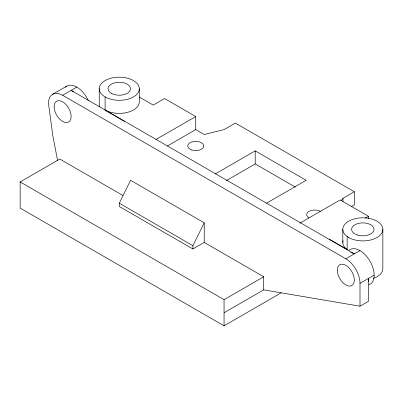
<?xml version="1.0" encoding="UTF-8"?>
<svg xmlns="http://www.w3.org/2000/svg" width="403" height="403" viewBox="0 0 403 403"><rect width="100%" height="100%" fill="white"/><g stroke="black" fill="none" stroke-linecap="round" stroke-linejoin="round"><path stroke-width="0.6" d="M204.23 242.435L192.901 248.973L119.273 206.462L119.273 203.193L130.597 180.302L204.23 222.814L204.23 242.435L263.703 276.77L263.703 289.853L224.058 312.743M192.901 248.973L192.901 245.704L204.23 222.814M341.155 200.775L342.998 198.286L354.328 191.747L354.328 204.83L351.633 206.386M52.617 94.287L66.777 86.111M57.558 160.429L52.838 135.796L48.471 103.455A20.024 11.561 60 0 1 62.631 95.279L76.792 87.103M104.966 110.079L105.112 109.994A20.024 11.561 0 0 0 126.935 112.502A20.024 11.561 0 0 0 139.297 101.818L139.297 88.741A20.024 11.561 0 0 0 109.258 78.726A20.024 11.561 0 0 0 109.258 98.75A20.024 11.561 0 0 0 139.297 88.741M281.188 292.84L224.058 325.82L20.15 208.099L20.15 181.939L59.8 159.049L122.975 195.52M156.021 139.463L195.737 116.538L195.737 129.615L167.446 145.946M215.076 174.041L255.21 150.873L306.184 180.302L266.595 203.157M226.466 180.544L255.21 163.95L295.339 187.123M299.913 223.166L340.167 199.923L368.488 216.275L368.488 218.764M20.15 181.939L224.058 299.661L263.703 276.77M365.254 218.144L368.488 216.275M62.631 95.279L345.834 258.781L359.995 250.611M263.703 289.853L359.995 306.199L359.995 283.309L374.15 275.133M359.995 306.199L368.488 301.298L368.488 278.402A20.024 11.561 60 0 1 368.241 281.304M354.328 191.747L235.382 123.076L224.058 129.615L204.23 134.521L195.737 129.615M195.737 116.538L164.585 98.549L153.256 105.092L139.322 97.047M329.07 239.034L347.154 249.472L347.154 236.395M105.5 110.387L124.789 121.525M119.273 203.193L192.901 245.704M347.154 249.472L345.482 248.213A20.024 11.561 0 0 1 343.044 240.626M382.85 229.352L382.85 268.594A20.024 11.561 0 0 1 373.395 278.418M342.998 198.286L342.998 201.404M342.797 229.352L342.797 242.435M255.21 150.873L255.21 163.95M224.058 299.661L224.058 325.82M105.112 96.916L105.112 109.994M99.244 88.741L99.244 106.805M309.015 217.907A8.01 4.624 0 0 1 309.015 211.368A8.01 4.624 0 0 1 320.345 211.368M73.437 91.924A20.024 11.561 60 0 0 71.124 90.373L354.328 253.88A20.024 11.561 60 0 0 350.665 252.318M345.834 258.781A20.024 11.561 60 0 1 359.995 283.309M348.988 250.313A20.024 11.561 60 0 1 370.004 261.179A20.024 11.561 60 0 1 368.906 284.81M65.331 87.229A20.024 11.561 60 0 1 88.393 100.775M348.666 237.528L345.482 235.135A20.024 11.561 0 0 1 361.078 217.837A20.024 11.561 0 0 1 381.641 233.307A20.024 11.561 0 0 1 348.666 237.528M111.339 93.32A11.213 6.473 0 0 0 130.104 90.413A11.213 6.473 0 0 0 116.366 82.484A11.213 6.473 0 0 0 111.339 93.32M357.219 234.959A11.213 6.473 0 0 0 374.039 229.352A11.213 6.473 0 0 0 357.219 223.746A11.213 6.473 0 0 0 357.219 234.959M191.732 149.971A8.01 4.624 0 0 0 203.747 145.967A8.01 4.624 0 0 0 191.732 141.962A8.01 4.624 0 0 0 191.732 149.971M54.133 106.724A12.014 6.937 60 0 0 66.878 122.577A12.014 6.937 60 0 0 66.878 105.586A12.014 6.937 60 0 0 54.133 106.724M337.336 270.232A12.014 6.937 60 0 0 350.081 286.085A12.014 6.937 60 0 0 350.081 269.093A12.014 6.937 60 0 0 337.336 270.232"/></g></svg>
